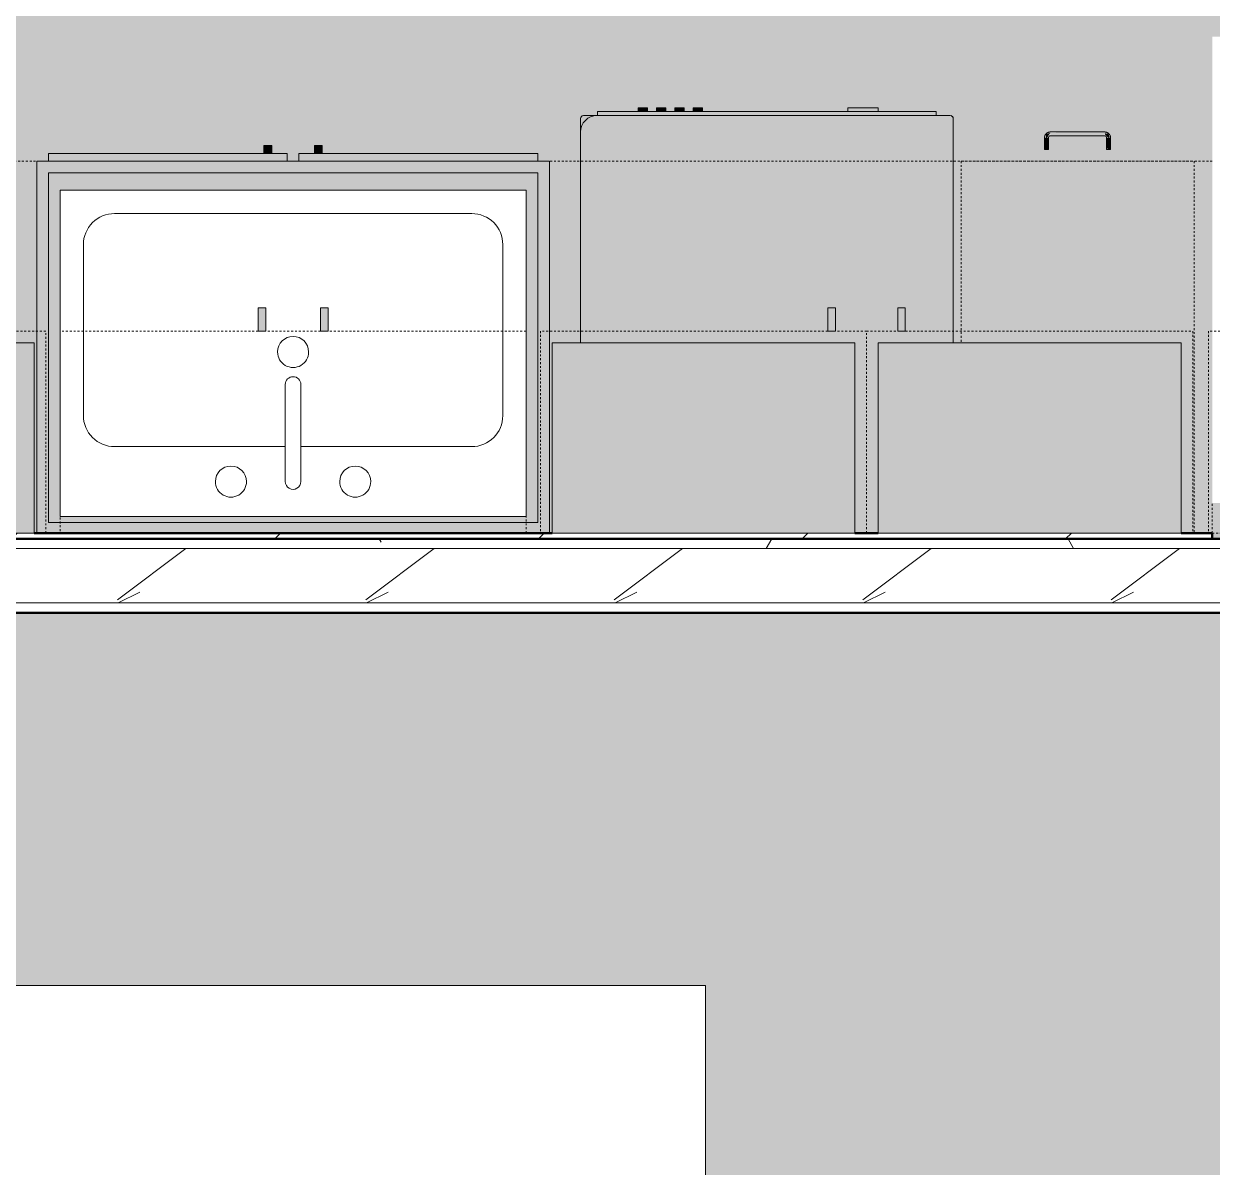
# Model space of a CAD drawing. Header units: inches. Extents: x -4218 to -1814, y 9706 to 12426.
# Drawn here: x -3365.3 to -3288.8, y 10611.1 to 10684.7 of the extents above; entities that cross this region are included whole.
import ezdxf

# ---------------------------------------------------------------- set-up
doc = ezdxf.new("R2010")
doc.units = ezdxf.units.IN
doc.header["$MEASUREMENT"] = 0
doc.linetypes.add('Dash', pattern=[0.25, 0.125, -0.125])
for name, color, linetype, lineweight in [('0-1', 7, 'Continuous', 5), ('0-2', 10, 'Continuous', 13), ('A-AREA-PATT-3', 7, 'Continuous', 9), ('A-WALL-2', 250, 'Continuous', 50), ('A-WALL-3', 10, 'Continuous', 13), ('A-WALL-PATT-1', 7, 'Continuous', 9), ('A-WALL-PATT-2', 253, 'Continuous', 9), ('I-FURN-1', 7, 'Continuous', 9), ('P-SANR-FIXT-2', 7, 'Continuous', 9), ('Q-CASE', 31, 'Continuous', 9), ('Q-CASE-1', 9, 'Continuous', 9), ('Q-CASE-3', 7, 'Continuous', 9), ('Q-CASE-4', 7, 'Dash', 9), ('Q-CASE-HDLN-1', 7, 'Dash', 9), ('Q-CASE-HDLN-2', 31, 'Continuous', 9), ('Q-SPCQ-1', 7, 'Continuous', 9), ('Q-SPCQ-2', 55, 'Continuous', 9)]:
    doc.layers.add(name, color=color, linetype=linetype, lineweight=lineweight)
pattern_1 = [(0, (0, 0), (30.72, 7.68), [1.267, -21.773, 1.267, -21.773, -122.88]), (0, (0, 0), (30.72, 7.68), [-46.08, 1.267, -44.813, 1.267, -21.773, -53.76]), (0, (0, 0), (30.72, 7.68), [-115.2, 1.267, -14.093, 1.267, -37.133]), (120, (11.52, 3.84), (-22.011075, 22.7643004), [1.267, -21.773, 1.267, -21.773, -122.88]), (120, (11.52, 3.84), (-22.011075, 22.7643004), [-46.08, 1.267, -44.813, 1.267, -21.773, -53.76]), (120, (11.52, 3.84), (-22.011075, 22.7643004), [-115.2, 1.267, -14.093, 1.267, -37.133]), (240, (15.36, 19.2), (-8.708925, -30.4443004), [1.267, -21.773, 1.267, -21.773, -122.88]), (240, (15.36, 19.2), (-8.708925, -30.4443004), [-46.08, 1.267, -44.813, 1.267, -21.773, -53.76]), (240, (15.36, 19.2), (-8.708925, -30.4443004), [-115.2, 1.267, -14.093, 1.267, -37.133])]

# ---------------------------------------------------------------- blocks, each defined once
blk = doc.blocks.new('OD_CW_Countertop - OD_CW_Countertop-2380623-FLOOR PLAN - 3RD FLOOR')
at = {"layer": 'Q-CASE-HDLN-1'}
for p, q in [((0.738, 23.938), (0.738, 22)), ((0.738, 0), (99.775, 0))]:
    blk.add_line(p, q, dxfattribs=at)
blk = doc.blocks.new('Sink Kitchen-Single - 30_ x 21_-366345-FLOOR PLAN - 3RD FLOOR')
at = {"layer": 'P-SANR-FIXT-2'}
for p, q in [((15.618, 10.592), (-14.382, 10.592)), ((-14.382, 10.592), (-14.382, -10.408)), ((15.618, -10.408), (15.618, 10.592)), ((0.118, 8.342), (0.118, 2.092)), ((1.118, 8.342), (1.118, 2.092)), ((0.118, 6.092), (-10.882, 6.092)), ((12.118, 6.092), (1.118, 6.092)), ((-12.882, 4.092), (-12.882, -6.908)), ((14.118, -6.908), (14.118, 4.092)), ((-10.882, -8.908), (12.118, -8.908)), ((-14.382, -10.408), (15.618, -10.408))]:
    blk.add_line(p, q, dxfattribs=at)
for centre, radius, start, end in [((-3.382, 8.342), 1, 360, 180), ((4.618, 8.342), 1, 360, 180), ((0.618, 8.342), 0.5, 360, 180), ((-3.382, 8.342), 1, 180, 0), ((4.618, 8.342), 1, 180, 360), ((-10.882, 4.092), 2, 90, 180), ((12.118, 4.092), 2, 360, 90), ((0.618, 2.092), 0.5, 180, 0), ((0.618, 0), 1, 360, 180), ((0.618, 0), 1, 180, 0), ((-10.882, -6.908), 2, 180, 270), ((12.118, -6.908), 2, 270, 0)]:
    blk.add_arc(centre, radius, start, end, dxfattribs=at)
blk = doc.blocks.new('Dishwasher_15404 - 34_ counter-V63-FLOOR PLAN - 3RD FLOOR')
at = {"layer": 'Q-SPCQ-2'}
h = blk.add_hatch(color=256, dxfattribs=at)
h.paths.add_polyline_path([(0, 6.328), (0, 4.828), (12.25, 4.828), (12.25, 0), (26.678, 0), (26.875, 0.197), (26.838, 23.206), (26.678, 23.533), (26.561, 23.686), (26.299, 23.873), (26.081, 23.963), (25.803, 24), (12.25, 24), (12.25, 6.328), (6.803, 6.328)], flags=0)
h.paths.add_polyline_path([(13, 3.578), (14.499, 3.578), (14.499, 3.09), (13, 3.09)], flags=0)
h.paths.add_polyline_path([(13, 7.578), (13, 8.066), (14.499, 8.066), (14.499, 7.578), (14, 7.578)], flags=0)
for points in [[(25.803, 24), (26.081, 23.963), (26.339, 23.856), (26.561, 23.686), (26.731, 23.464), (26.838, 23.206), (26.875, 22.928), (26.875, 23.803), (26.817, 23.942), (26.588, 24), (25.992, 24)], [(26.875, 5.419), (26.875, 1.093), (27.125, 1.093), (27.125, 22.907), (26.875, 22.907), (26.875, 13.86)], [(27.125, 19.693), (27.375, 19.693), (27.375, 20.284), (27.125, 20.284)], [(27.125, 18.512), (27.375, 18.512), (27.375, 19.103), (27.125, 19.103)], [(27.125, 17.331), (27.375, 17.331), (27.375, 17.922), (27.125, 17.922)], [(27.125, 16.15), (27.375, 16.15), (27.375, 16.741), (27.125, 16.741)], [(27.125, 6.504), (27.125, 5.808), (27.375, 5.808), (27.375, 6.793), (27.125, 6.759), (27.125, 6.661)], [(27.125, 4.956), (27.125, 4.824), (27.375, 4.858), (27.375, 5.808), (27.125, 5.808), (27.125, 5.112)]]:
    blk.add_hatch(color=256, dxfattribs=at).paths.add_polyline_path(points, flags=0)
at = {"layer": 'Q-SPCQ-1'}
for p, q in [((25.803, 24), (12.25, 24)), ((26.678, 24), (25.803, 24)), ((26.875, 22.928), (26.875, 23.803)), ((26.875, 0.197), (26.875, 22.928)), ((26.875, 22.907), (27.125, 22.907)), ((27.125, 22.907), (27.125, 1.093)), ((27.375, 20.284), (27.125, 20.284)), ((27.375, 20.284), (27.375, 19.693)), ((27.125, 19.693), (27.375, 19.693)), ((27.375, 19.103), (27.125, 19.103)), ((27.125, 18.512), (27.375, 18.512)), ((27.375, 19.103), (27.375, 18.512)), ((27.375, 17.922), (27.125, 17.922)), ((27.375, 17.922), (27.375, 17.331)), ((27.125, 17.331), (27.375, 17.331)), ((27.375, 16.741), (27.125, 16.741)), ((27.125, 16.15), (27.375, 16.15)), ((27.375, 16.741), (27.375, 16.15)), ((27.375, 6.793), (27.125, 6.793)), ((27.375, 6.793), (27.375, 5.808)), ((27.375, 5.808), (27.375, 4.824)), ((27.125, 4.824), (27.375, 4.824)), ((26.875, 1.093), (27.125, 1.093)), ((12.25, 0), (26.678, 0))]:
    blk.add_line(p, q, dxfattribs=at)
for centre, radius, start, end in [((25.803, 22.928), 1.072, 360, 90), ((26.678, 23.803), 0.197, 0, 90), ((26.678, 0.197), 0.197, 270, 360), ((26.678, 0.197), 0.197, 270, 345)]:
    blk.add_arc(centre, radius, start, end, dxfattribs=at)
blk = doc.blocks.new('Bed-Standard - Queen 60_ x 79_-1242961-FLOOR PLAN - 3RD FLOOR')
at = {"layer": 'I-FURN-1'}
for p, q in [((40.689, -41.295), (40.689, 37.705)), ((-19.311, -41.295), (40.689, -41.295))]:
    blk.add_line(p, q, dxfattribs=at)
blk = doc.blocks.new('Vanity Cabinet-Double Door - 33_-V69-FLOOR PLAN - 3RD FLOOR')
at = {"layer": 'Q-CASE-1'}
for points in [[(-15.762, -0.063), (-15.762, -24), (-15.012, -23.25), (-15.012, -0.75), (-15.7, -0.063)], [(17.175, -0.063), (-15.7, -0.063), (-15.012, -0.75), (16.488, -0.75)], [(17.175, -0.063), (16.488, -0.75), (16.488, -23.25), (17.238, -24), (17.238, -0.063)], [(-11.018, -23.25), (-15.012, -23.25), (-15.762, -24), (17.238, -24), (16.488, -23.25), (-2.576, -23.25)], [(-2.576, -24), (-15.012, -24), (-15.012, -24.5), (0.363, -24.5), (0.363, -24)], [(16.488, -24), (1.113, -24), (1.113, -24.5), (16.488, -24.5)], [(-1.137, -24.5), (-1.137, -25), (-0.637, -25), (-0.637, -24.5)], [(2.113, -24.5), (2.113, -25), (2.613, -25), (2.613, -24.5)]]:
    blk.add_hatch(color=256, dxfattribs=at).paths.add_polyline_path(points, flags=0)
h = blk.add_hatch(color=256, dxfattribs=at)
h.paths.add_polyline_path([(14.307, -0.75), (-15.012, -0.75), (-15.012, -23.25), (16.488, -23.25), (16.488, -0.75), (15.738, -0.75)], flags=0)
h.paths.add_polyline_path([(14.307, -1.125), (15.738, -1.125), (15.738, -22.125), (-14.262, -22.125), (-14.262, -1.125)], flags=0)
at = {"layer": 'Q-CASE-3'}
for p, q in [((-15.762, -24), (-15.762, -0.063)), ((-15.762, -0.063), (-15.762, -24)), ((-15.012, -0.75), (-15.012, -23.25)), ((16.488, -0.75), (-15.012, -0.75)), ((16.488, -23.25), (16.488, -0.75)), ((17.238, -0.063), (17.238, -24)), ((17.238, -24), (17.238, -0.063)), ((-15.012, -23.25), (16.488, -23.25)), ((17.238, -24), (-15.762, -24)), ((-15.762, -24), (17.238, -24)), ((-15.012, -24), (-15.012, -24.5)), ((0.363, -24.5), (0.363, -24)), ((1.113, -24), (1.113, -24.5)), ((16.488, -24.5), (16.488, -24)), ((0.363, -24.5), (-15.012, -24.5)), ((-1.137, -25), (-1.137, -24.5)), ((-0.637, -25), (-1.137, -25)), ((-0.637, -24.5), (-0.637, -25)), ((16.488, -24.5), (1.113, -24.5)), ((2.113, -25), (2.113, -24.5)), ((2.613, -25), (2.113, -25)), ((2.613, -24.5), (2.613, -25))]:
    blk.add_line(p, q, dxfattribs=at)
blk = doc.blocks.new('Drawer_Base_Cabinet_3_drawer_12205 - 15_-2349396-FLOOR PLAN - 3RD FLOOR')
at = {"layer": 'Q-CASE'}
for points in [[(-1.325, -24.75), (-1.383, -24.75), (-1.351, -25.5), (-1.142, -25.5), (-1.174, -24.75), (-1.295, -24.75)], [(2.617, -24.75), (2.649, -25.5), (2.858, -25.5), (2.826, -24.75), (2.629, -24.75)], [(-1.295, -25.5), (-1.325, -25.5), (-1.262, -25.768), (-1.012, -25.782), (-1.047, -25.688), (-1.262, -25.5)], [(-1.012, -25.625), (-1.012, -25.875), (2.488, -25.838), (2.488, -25.625)], [(2.705, -25.5), (2.488, -25.813), (2.756, -25.75), (2.77, -25.5), (2.738, -25.5)]]:
    blk.add_hatch(color=256, dxfattribs=at).paths.add_polyline_path(points, flags=0)
at = {"layer": 'Q-CASE-HDLN-1'}
for p, q in [((-6.762, -24), (-6.762, -0.063)), ((8.238, -24), (8.238, -12.313)), ((8.238, -24), (-6.762, -24))]:
    blk.add_line(p, q, dxfattribs=at)
at = {"layer": 'Q-CASE-HDLN-2'}
for p, q in [((-1.387, -24.75), (-1.387, -25.5)), ((-1.387, -24.75), (-1.383, -24.75)), ((-1.383, -24.75), (-1.387, -24.75)), ((-1.387, -24.75), (-1.387, -25.5)), ((-1.387, -24.75), (-1.383, -24.75)), ((-1.383, -24.75), (-1.387, -24.75)), ((-1.387, -24.75), (-1.387, -25.5)), ((-1.387, -24.75), (-1.137, -24.75)), ((-1.383, -24.75), (-1.387, -24.75)), ((-1.142, -24.75), (-1.137, -24.75)), ((-1.137, -24.75), (-1.142, -24.75)), ((-1.142, -24.75), (-1.137, -24.75)), ((-1.137, -24.75), (-1.142, -24.75)), ((-1.137, -24.75), (-1.142, -24.75)), ((-1.137, -25.5), (-1.137, -24.75)), ((-1.137, -25.5), (-1.137, -24.75)), ((-1.137, -25.5), (-1.137, -24.75)), ((2.613, -24.75), (2.613, -25.5)), ((2.617, -24.75), (2.613, -24.75)), ((2.613, -24.75), (2.617, -24.75)), ((2.613, -24.75), (2.613, -25.5)), ((2.617, -24.75), (2.613, -24.75)), ((2.613, -24.75), (2.617, -24.75)), ((2.613, -24.75), (2.613, -25.5)), ((2.617, -24.75), (2.613, -24.75)), ((2.613, -24.75), (2.863, -24.75)), ((2.863, -24.75), (2.858, -24.75)), ((2.858, -24.75), (2.863, -24.75)), ((2.863, -24.75), (2.858, -24.75)), ((2.858, -24.75), (2.863, -24.75)), ((2.863, -24.75), (2.858, -24.75)), ((2.863, -25.5), (2.863, -24.75)), ((2.863, -25.5), (2.863, -24.75)), ((2.863, -25.5), (2.863, -24.75)), ((2.488, -25.625), (-1.012, -25.625)), ((-1.012, -25.875), (2.488, -25.875))]:
    blk.add_line(p, q, dxfattribs=at)
at = {"layer": 'Q-CASE-HDLN-2', "flags": 128}
for points in [[(-1.387, -25.5), (-1.387, -25.515), (-1.386, -25.53), (-1.385, -25.545), (-1.383, -25.56), (-1.38, -25.575), (-1.377, -25.589), (-1.373, -25.604), (-1.368, -25.618), (-1.363, -25.632), (-1.358, -25.646), (-1.352, -25.66), (-1.345, -25.673), (-1.338, -25.686), (-1.33, -25.699), (-1.322, -25.712), (-1.313, -25.724), (-1.304, -25.736), (-1.294, -25.747), (-1.284, -25.758)], [(-1.387, -25.5), (-1.387, -25.515), (-1.386, -25.53), (-1.385, -25.545), (-1.383, -25.56), (-1.38, -25.575), (-1.377, -25.589), (-1.373, -25.604), (-1.368, -25.618), (-1.363, -25.632), (-1.358, -25.646), (-1.352, -25.66), (-1.345, -25.673), (-1.338, -25.686), (-1.33, -25.699), (-1.322, -25.712), (-1.313, -25.724), (-1.304, -25.736), (-1.294, -25.747), (-1.284, -25.758)], [(-1.387, -25.5), (-1.387, -25.515), (-1.386, -25.53), (-1.385, -25.545), (-1.383, -25.56), (-1.38, -25.575), (-1.377, -25.589), (-1.373, -25.604), (-1.368, -25.618), (-1.363, -25.632), (-1.358, -25.646), (-1.352, -25.66), (-1.345, -25.673), (-1.338, -25.686), (-1.33, -25.699), (-1.322, -25.712), (-1.313, -25.724), (-1.304, -25.736), (-1.294, -25.747), (-1.284, -25.758), (-1.274, -25.769), (-1.263, -25.779), (-1.251, -25.789), (-1.239, -25.798), (-1.227, -25.807), (-1.215, -25.816), (-1.202, -25.823), (-1.189, -25.831), (-1.176, -25.838), (-1.162, -25.844), (-1.148, -25.85), (-1.134, -25.855), (-1.12, -25.859), (-1.105, -25.863), (-1.091, -25.867), (-1.076, -25.87), (-1.061, -25.872), (-1.046, -25.873), (-1.031, -25.875), (-1.016, -25.875), (-1.012, -25.875)], [(-1.263, -25.779), (-1.251, -25.789), (-1.239, -25.798), (-1.227, -25.807), (-1.215, -25.816), (-1.202, -25.823), (-1.189, -25.831), (-1.176, -25.838), (-1.162, -25.844), (-1.148, -25.85), (-1.134, -25.855), (-1.12, -25.859), (-1.105, -25.863), (-1.091, -25.867), (-1.076, -25.87), (-1.061, -25.872), (-1.046, -25.873), (-1.031, -25.875), (-1.016, -25.875), (-1.012, -25.875)], [(-1.263, -25.779), (-1.251, -25.789), (-1.239, -25.798), (-1.227, -25.807), (-1.215, -25.816), (-1.202, -25.823), (-1.189, -25.831), (-1.176, -25.838), (-1.162, -25.844), (-1.148, -25.85), (-1.134, -25.855), (-1.12, -25.859), (-1.105, -25.863), (-1.091, -25.867), (-1.076, -25.87), (-1.061, -25.872), (-1.046, -25.873), (-1.031, -25.875), (-1.016, -25.875), (-1.012, -25.875)], [(-1.012, -25.625), (-1.017, -25.625), (-1.022, -25.625), (-1.027, -25.624), (-1.032, -25.623), (-1.037, -25.623), (-1.042, -25.621), (-1.047, -25.62), (-1.052, -25.619), (-1.056, -25.617), (-1.061, -25.615), (-1.066, -25.613), (-1.07, -25.611), (-1.074, -25.608), (-1.079, -25.606), (-1.083, -25.603), (-1.087, -25.6), (-1.091, -25.597), (-1.095, -25.594), (-1.098, -25.591), (-1.102, -25.587), (-1.105, -25.583), (-1.109, -25.58), (-1.112, -25.576), (-1.115, -25.572), (-1.117, -25.568), (-1.12, -25.563), (-1.123, -25.559), (-1.125, -25.554), (-1.127, -25.55), (-1.129, -25.545), (-1.131, -25.541), (-1.132, -25.536), (-1.133, -25.531), (-1.135, -25.526), (-1.135, -25.521), (-1.136, -25.516), (-1.137, -25.511), (-1.137, -25.506), (-1.137, -25.501), (-1.137, -25.5)], [(-1.012, -25.625), (-1.017, -25.625), (-1.022, -25.625), (-1.027, -25.624), (-1.032, -25.623), (-1.037, -25.623), (-1.042, -25.621), (-1.047, -25.62), (-1.052, -25.619), (-1.056, -25.617), (-1.061, -25.615), (-1.066, -25.613), (-1.07, -25.611), (-1.074, -25.608), (-1.079, -25.606), (-1.083, -25.603), (-1.087, -25.6), (-1.091, -25.597), (-1.095, -25.594), (-1.098, -25.591), (-1.102, -25.587), (-1.105, -25.583), (-1.109, -25.58), (-1.112, -25.576), (-1.115, -25.572), (-1.117, -25.568), (-1.12, -25.563), (-1.123, -25.559), (-1.125, -25.554), (-1.127, -25.55), (-1.129, -25.545), (-1.131, -25.541), (-1.132, -25.536), (-1.133, -25.531), (-1.135, -25.526), (-1.135, -25.521), (-1.136, -25.516), (-1.137, -25.511), (-1.137, -25.506), (-1.137, -25.501), (-1.137, -25.5)], [(-1.012, -25.625), (-1.017, -25.625), (-1.022, -25.625), (-1.027, -25.624), (-1.032, -25.623), (-1.037, -25.623), (-1.042, -25.621), (-1.047, -25.62), (-1.052, -25.619), (-1.056, -25.617), (-1.061, -25.615), (-1.066, -25.613), (-1.07, -25.611), (-1.074, -25.608), (-1.079, -25.606), (-1.083, -25.603), (-1.087, -25.6), (-1.091, -25.597), (-1.095, -25.594), (-1.098, -25.591), (-1.102, -25.587), (-1.105, -25.583), (-1.109, -25.58), (-1.112, -25.576), (-1.115, -25.572), (-1.117, -25.568), (-1.12, -25.563), (-1.123, -25.559), (-1.125, -25.554), (-1.127, -25.55), (-1.129, -25.545), (-1.131, -25.541), (-1.132, -25.536), (-1.133, -25.531), (-1.135, -25.526), (-1.135, -25.521), (-1.136, -25.516), (-1.137, -25.511), (-1.137, -25.506), (-1.137, -25.501), (-1.137, -25.5)], [(2.488, -25.875), (2.503, -25.875), (2.518, -25.874), (2.533, -25.872), (2.547, -25.87), (2.562, -25.868), (2.577, -25.864), (2.591, -25.86), (2.606, -25.856), (2.62, -25.851), (2.634, -25.845), (2.647, -25.839), (2.661, -25.833), (2.674, -25.825), (2.687, -25.818), (2.699, -25.81), (2.712, -25.801), (2.724, -25.792), (2.735, -25.782), (2.746, -25.772), (2.757, -25.761), (2.767, -25.75), (2.777, -25.739), (2.786, -25.727), (2.795, -25.715), (2.803, -25.703), (2.811, -25.69), (2.818, -25.677), (2.825, -25.663), (2.832, -25.65), (2.837, -25.636), (2.842, -25.622), (2.847, -25.608), (2.851, -25.593), (2.854, -25.578), (2.857, -25.564), (2.86, -25.549), (2.861, -25.534), (2.862, -25.519), (2.863, -25.504), (2.863, -25.5)], [(2.613, -25.5), (2.613, -25.505), (2.612, -25.51), (2.612, -25.515), (2.611, -25.52), (2.61, -25.525), (2.609, -25.53), (2.608, -25.535), (2.606, -25.539), (2.605, -25.544), (2.603, -25.549), (2.601, -25.553), (2.599, -25.558), (2.596, -25.562), (2.594, -25.566), (2.591, -25.571), (2.588, -25.575), (2.585, -25.579), (2.582, -25.582), (2.578, -25.586), (2.575, -25.59), (2.571, -25.593), (2.567, -25.596), (2.563, -25.599), (2.559, -25.602), (2.555, -25.605), (2.551, -25.608), (2.547, -25.61), (2.542, -25.613), (2.538, -25.615), (2.533, -25.617), (2.528, -25.618), (2.524, -25.62), (2.519, -25.621), (2.514, -25.622), (2.509, -25.623), (2.504, -25.624), (2.499, -25.624), (2.494, -25.625), (2.489, -25.625), (2.488, -25.625)], [(2.488, -25.875), (2.503, -25.875), (2.518, -25.874), (2.533, -25.872), (2.547, -25.87), (2.562, -25.868), (2.577, -25.864), (2.591, -25.86), (2.606, -25.856), (2.62, -25.851), (2.634, -25.845), (2.647, -25.839), (2.661, -25.833), (2.674, -25.825), (2.687, -25.818), (2.699, -25.81), (2.712, -25.801), (2.724, -25.792), (2.735, -25.782), (2.746, -25.772)], [(2.488, -25.875), (2.503, -25.875), (2.518, -25.874), (2.533, -25.872), (2.547, -25.87), (2.562, -25.868), (2.577, -25.864), (2.591, -25.86), (2.606, -25.856), (2.62, -25.851), (2.634, -25.845), (2.647, -25.839), (2.661, -25.833), (2.674, -25.825), (2.687, -25.818), (2.699, -25.81), (2.712, -25.801), (2.724, -25.792), (2.735, -25.782), (2.746, -25.772)], [(2.613, -25.5), (2.613, -25.505), (2.612, -25.51), (2.612, -25.515), (2.611, -25.52), (2.61, -25.525), (2.609, -25.53), (2.608, -25.535), (2.606, -25.539), (2.605, -25.544), (2.603, -25.549), (2.601, -25.553), (2.599, -25.558), (2.596, -25.562), (2.594, -25.566), (2.591, -25.571), (2.588, -25.575), (2.585, -25.579), (2.582, -25.582), (2.578, -25.586), (2.575, -25.59), (2.571, -25.593), (2.567, -25.596), (2.563, -25.599), (2.559, -25.602), (2.555, -25.605), (2.551, -25.608), (2.547, -25.61), (2.542, -25.613), (2.538, -25.615), (2.533, -25.617), (2.528, -25.618), (2.524, -25.62), (2.519, -25.621), (2.514, -25.622), (2.509, -25.623), (2.504, -25.624), (2.499, -25.624), (2.494, -25.625), (2.489, -25.625)], [(2.613, -25.5), (2.613, -25.505), (2.612, -25.51), (2.612, -25.515), (2.611, -25.52), (2.61, -25.525), (2.609, -25.53), (2.608, -25.535), (2.606, -25.539), (2.605, -25.544), (2.603, -25.549), (2.601, -25.553), (2.599, -25.558), (2.596, -25.562), (2.594, -25.566), (2.591, -25.571), (2.588, -25.575), (2.585, -25.579), (2.582, -25.582), (2.578, -25.586), (2.575, -25.59), (2.571, -25.593), (2.567, -25.596), (2.563, -25.599), (2.559, -25.602), (2.555, -25.605), (2.551, -25.608), (2.547, -25.61), (2.542, -25.613), (2.538, -25.615), (2.533, -25.617), (2.528, -25.618), (2.524, -25.62), (2.519, -25.621), (2.514, -25.622), (2.509, -25.623), (2.504, -25.624), (2.499, -25.624), (2.494, -25.625), (2.489, -25.625)], [(2.767, -25.75), (2.777, -25.739), (2.786, -25.727), (2.795, -25.715), (2.803, -25.703), (2.811, -25.69), (2.818, -25.677), (2.825, -25.663), (2.832, -25.65), (2.837, -25.636), (2.842, -25.622), (2.847, -25.608), (2.851, -25.593), (2.854, -25.578), (2.857, -25.564), (2.86, -25.549), (2.861, -25.534), (2.862, -25.519), (2.863, -25.504), (2.863, -25.5)], [(2.767, -25.75), (2.777, -25.739), (2.786, -25.727), (2.795, -25.715), (2.803, -25.703), (2.811, -25.69), (2.818, -25.677), (2.825, -25.663), (2.832, -25.65), (2.837, -25.636), (2.842, -25.622), (2.847, -25.608), (2.851, -25.593), (2.854, -25.578), (2.857, -25.564), (2.86, -25.549), (2.861, -25.534), (2.862, -25.519), (2.863, -25.504), (2.863, -25.5)]]:
    blk.add_lwpolyline(points, dxfattribs=at)
blk = doc.blocks.new('300 Series Wall Hung Cabinet_302 - 18_ X 30_-2351528-FLOOR PLAN - 3RD FLOOR')
at = {"layer": 'Q-CASE-1'}
for points in [[(-2.25, -13.188), (-2.25, -14.687), (-1.762, -14.676), (-1.762, -13.188)], [(1.75, -13.188), (1.75, -14.687), (2.238, -14.676), (2.238, -13.188)]]:
    blk.add_hatch(color=256, dxfattribs=at).paths.add_polyline_path(points, flags=0)
at = {"layer": 'Q-CASE-3'}
for p, q in [((-2.25, -13.188), (-1.762, -13.188)), ((-2.25, -13.188), (-2.25, -14.687)), ((-1.762, -14.687), (-1.762, -13.188)), ((1.75, -13.188), (2.238, -13.188)), ((1.75, -13.188), (1.75, -14.687)), ((2.238, -14.687), (2.238, -13.188)), ((-2.25, -14.687), (-1.762, -14.687)), ((1.75, -14.687), (2.238, -14.687))]:
    blk.add_line(p, q, dxfattribs=at)
at = {"layer": 'Q-CASE-4'}
for p, q in [((15, -0.188), (-15, -0.188)), ((-15, -0.188), (-15, -13.188)), ((15, -13.188), (15, -0.188)), ((-15, -13.188), (15, -13.188))]:
    blk.add_line(p, q, dxfattribs=at)
blk = doc.blocks.new('300 Series Wall Hung Cabinet_302 - 18_ x 36_-2362919-FLOOR PLAN - 3RD FLOOR')
at = {"layer": 'Q-CASE-1'}
for points in [[(-1.762, -13.188), (-2.25, -13.188), (-2.25, -14.687), (-1.762, -14.687)], [(2.238, -13.188), (1.75, -13.188), (1.75, -14.687), (2.238, -14.687)]]:
    blk.add_hatch(color=256, dxfattribs=at).paths.add_polyline_path(points, flags=0)
at = {"layer": 'Q-CASE-3'}
for p, q in [((-2.25, -13.188), (-1.762, -13.188)), ((-2.25, -13.188), (-2.25, -14.687)), ((-1.762, -14.687), (-1.762, -13.188)), ((1.75, -13.188), (2.238, -13.188)), ((1.75, -13.188), (1.75, -14.687)), ((2.238, -14.687), (2.238, -13.188)), ((-2.25, -14.687), (-1.762, -14.687)), ((1.75, -14.687), (2.238, -14.687))]:
    blk.add_line(p, q, dxfattribs=at)
at = {"layer": 'Q-CASE-4'}
for p, q in [((18, -0.188), (-18, -0.188)), ((-18, -0.188), (-18, -13.188)), ((18, -13.188), (18, -0.188)), ((-18, -13.188), (18, -13.188))]:
    blk.add_line(p, q, dxfattribs=at)
blk = doc.blocks.new('300 Series Wall Hung Cabinet_301 - 21_-2351527-FLOOR PLAN - 3RD FLOOR')
at = {"layer": 'Q-CASE-1'}
for points in [[(9.75, -0.188), (-9.75, -0.188), (-9.75, -12.438), (9.75, -12.438), (9.75, -8.425)], [(-8.012, -13.188), (-8.5, -13.188), (-8.5, -14.687), (-8.012, -14.687)]]:
    blk.add_hatch(color=256, dxfattribs=at).paths.add_polyline_path(points, flags=0)
at = {"layer": 'Q-CASE-3'}
for p, q in [((9.75, -0.188), (-9.75, -0.188)), ((-9.75, -0.188), (-9.75, -12.438)), ((9.75, -12.438), (9.75, -0.188)), ((-9.75, -12.438), (9.75, -12.438)), ((-8.5, -13.188), (-8.012, -13.188)), ((-8.5, -13.188), (-8.5, -14.687)), ((-8.012, -14.687), (-8.012, -13.188)), ((-8.5, -14.687), (-8.012, -14.687))]:
    blk.add_line(p, q, dxfattribs=at)
at = {"layer": 'Q-CASE-4'}
for p, q in [((10.5, -0.188), (-10.5, -0.188)), ((-10.5, -0.188), (-10.5, -13.188)), ((10.5, -13.188), (10.5, -0.188)), ((-10.5, -13.188), (10.5, -13.188))]:
    blk.add_line(p, q, dxfattribs=at)
blk = doc.blocks.new('300 Series Wall Hung Cabinet_301 - 21_-2351003-FLOOR PLAN - 3RD FLOOR')
at = {"layer": 'Q-CASE-1'}
for points in [[(-8.5, 13.188), (-8.012, 13.188), (-8.012, 14.687), (-8.5, 14.687)], [(-9.75, 0.187), (9.75, 0.187), (9.75, 12.438), (-9.75, 12.438), (-9.75, 8.425)]]:
    blk.add_hatch(color=256, dxfattribs=at).paths.add_polyline_path(points, flags=0)
at = {"layer": 'Q-CASE-3'}
for p, q in [((-8.012, 14.687), (-8.5, 14.687)), ((-8.5, 14.687), (-8.5, 13.188)), ((-8.012, 13.188), (-8.012, 14.687)), ((-8.012, 13.188), (-8.5, 13.188)), ((9.75, 12.438), (-9.75, 12.438)), ((-9.75, 12.438), (-9.75, 0.187)), ((9.75, 0.187), (9.75, 12.438)), ((-9.75, 0.187), (9.75, 0.187))]:
    blk.add_line(p, q, dxfattribs=at)
at = {"layer": 'Q-CASE-4'}
for p, q in [((-10.5, 0.187), (-10.5, 13.188)), ((-10.5, 13.188), (10.5, 13.188)), ((10.5, 13.188), (10.5, 0.187)), ((10.5, 0.187), (-10.5, 0.187))]:
    blk.add_line(p, q, dxfattribs=at)
blk = doc.blocks.new('300 Series Wall Hung Cabinet_301 - 12_-2216986-FLOOR PLAN - 3RD FLOOR')
at = {"layer": 'Q-CASE-1'}
for points in [[(-5.25, -12.438), (5.25, -12.438), (5.25, -0.188), (-5.25, -0.188), (-5.25, -9.566)], [(-3.512, -14.687), (-3.512, -13.188), (-4, -13.188), (-4, -14.687)]]:
    blk.add_hatch(color=256, dxfattribs=at).paths.add_polyline_path(points, flags=0)
at = {"layer": 'Q-CASE-3'}
for p, q in [((5.25, -0.188), (-5.25, -0.188)), ((-5.25, -0.188), (-5.25, -12.438)), ((5.25, -12.438), (5.25, -0.188)), ((-5.25, -12.438), (5.25, -12.438)), ((-4, -13.188), (-3.512, -13.188)), ((-4, -13.188), (-4, -14.687)), ((-3.512, -14.687), (-3.512, -13.188)), ((-4, -14.687), (-3.512, -14.687))]:
    blk.add_line(p, q, dxfattribs=at)
at = {"layer": 'Q-CASE-4'}
for p, q in [((6, -0.188), (-6, -0.188)), ((-6, -0.188), (-6, -13.188)), ((6, -13.188), (6, -0.188)), ((-6, -13.188), (6, -13.188))]:
    blk.add_line(p, q, dxfattribs=at)
blk = doc.blocks.new('CTR - 1st Phase - Unit Layouts_rvt-1-FLOOR PLAN - 3RD FLOOR')
at = {"layer": 'A-WALL-PATT-1'}
h = blk.add_hatch(dxfattribs=at)
h.set_pattern_fill('FP_3', color=256, style=0, pattern_type=2)
h.set_pattern_definition([(45, (0, 0), (-8.485281, 8.485281), [])])
h.paths.add_polyline_path([(-3295.365, 10651.541), (-3288.824, 10651.541), (-3288.824, 10651.916), (-3401.924, 10651.916), (-3401.924, 10651.541), (-3305.137, 10651.541)], flags=0)
h = blk.add_hatch(dxfattribs=at)
h.set_pattern_fill('FP_1', color=256, style=0, pattern_type=2)
h.set_pattern_definition(pattern_1)
h.paths.add_polyline_path([(-3261.598, 10650.916), (-3253.074, 10650.916), (-3253.074, 10651.541), (-3401.924, 10651.541), (-3401.924, 10650.916), (-3281.222, 10650.916)], flags=0)
h = blk.add_hatch(dxfattribs=at)
h.set_pattern_fill('FP_1', color=256, style=0, pattern_type=2)
h.set_pattern_definition(pattern_1)
h.paths.add_polyline_path([(-3253.074, 10646.791), (-3253.079, 10647.416), (-3277.722, 10647.416), (-3277.722, 10646.791), (-3261.598, 10646.791)], flags=0)
h.paths.add_polyline_path([(-3401.174, 10646.791), (-3281.222, 10646.791), (-3281.222, 10647.416), (-3401.924, 10647.41), (-3401.924, 10646.791)], flags=0)
at = {"layer": 'A-WALL-PATT-2'}
h = blk.add_hatch(dxfattribs=at)
h.set_pattern_fill('FP_2', color=256, style=0, pattern_type=2)
h.set_pattern_definition([(216.87, (6.397, 15.994), (47.9809429, 31.9870857), [7.997, -71.971]), (206.565, (15.994, 11.196), (-15.993714, -15.9941327), [17.881, -17.881]), (198.435, (15.994, 3.199), (-31.9867405, -15.9938803), [10.115, -40.461])])
h.paths.add_polyline_path([(-3329.133, 10647.416), (-3252.449, 10647.416), (-3252.449, 10650.916), (-3403.174, 10650.916), (-3403.174, 10647.416), (-3329.496, 10647.416)], flags=0)
at = {"layer": 'A-WALL-2'}
for p, q in [((-3331.324, 10651.916), (-3364.674, 10651.916)), ((-3310.324, 10651.916), (-3311.824, 10651.916)), ((-3288.824, 10651.916), (-3290.824, 10651.916)), ((-3288.824, 10651.541), (-3288.824, 10651.916)), ((-3253.074, 10651.541), (-3403.174, 10651.541)), ((-3402.299, 10651.541), (-3288.824, 10651.541)), ((-3403.174, 10646.791), (-3281.847, 10646.791))]:
    blk.add_line(p, q, dxfattribs=at)
at = {"layer": 'A-WALL-3'}
for p, q in [((-3253.074, 10650.916), (-3403.174, 10650.916)), ((-3281.222, 10647.416), (-3403.174, 10647.416))]:
    blk.add_line(p, q, dxfattribs=at)
at = {"layer": '0-2'}
for name, p, rotation in [('Dishwasher_15404 - 34_ counter-V63-FLOOR PLAN - 3RD FLOOR', (-3305.496, 10651.916), 90.00000000000304), ('Drawer_Base_Cabinet_3_drawer_12205 - 15_-2349396-FLOOR PLAN - 3RD FLOOR', (-3296.758, 10651.854), 180), ('Vanity Cabinet-Double Door - 33_-V69-FLOOR PLAN - 3RD FLOOR', (-3347.258, 10651.854), 180), ('OD_CW_Countertop - OD_CW_Countertop-2380623-FLOOR PLAN - 3RD FLOOR', (-3288.086, 10675.854), 180), ('Sink Kitchen-Single - 30_ x 21_-366345-FLOOR PLAN - 3RD FLOOR', (-3347.378, 10663.571), 180), ('300 Series Wall Hung Cabinet_301 - 12_-2216986-FLOOR PLAN - 3RD FLOOR', (-3369.924, 10651.729), 180), ('300 Series Wall Hung Cabinet_302 - 18_ X 30_-2351528-FLOOR PLAN - 3RD FLOOR', (-3347.996, 10651.729), 180), ('300 Series Wall Hung Cabinet_301 - 21_-2351527-FLOOR PLAN - 3RD FLOOR', (-3321.574, 10651.729), 180), ('300 Series Wall Hung Cabinet_302 - 18_ x 36_-2362919-FLOOR PLAN - 3RD FLOOR', (-3271.074, 10651.729), 180), ('Bed-Standard - Queen 60_ x 79_-1242961-FLOOR PLAN - 3RD FLOOR', (-3362.744, 10582.103), 89.9999999999839)]:
    blk.add_blockref(name, p, dxfattribs=dict(at, rotation=rotation))
blk.add_blockref('300 Series Wall Hung Cabinet_301 - 21_-2351003-FLOOR PLAN - 3RD FLOOR', (-3300.574, 10651.729), dxfattribs=at)

msp = doc.modelspace()

# ---------------------------------------------------------------- hatches: boundary and pattern name
at = {"layer": 'A-AREA-PATT-3'}
h = msp.add_hatch(color=256, dxfattribs=at)
h.paths.add_polyline_path([(-3401.92374, 10458.7894), (-3354.42887, 10458.7894), (-3354.42887, 10466.50644), (-3354.3019, 10467.47086), (-3353.92965, 10468.36955), (-3353.33748, 10469.14127), (-3352.56576, 10469.73344), (-3351.66706, 10470.10569), (-3350.70264, 10470.23266), (-3349.31431, 10470.23266), (-3349.66202, 10473.25644), (-3350.85378, 10474.25644), (-3351.42054, 10475.25644), (-3351.68849, 10476.25644), (-3351.86549, 10477.26024), (-3351.95264, 10478.25644), (-3351.77833, 10480.24883), (-3351.2404, 10482.25644), (-3350.51246, 10484.25644), (-3349.57984, 10486.25644), (-3348.19241, 10488.25644), (-3347.19241, 10489.25644), (-3346.32638, 10489.75644), (-3344.95264, 10490.25644), (-3343.95264, 10490.25644), (-3342.57891, 10489.75644), (-3341.71288, 10489.25644), (-3340.71288, 10488.25644), (-3339.24327, 10486.08019), (-3338.39283, 10484.25644), (-3337.66489, 10482.25644), (-3337.12696, 10480.24883), (-3336.95264, 10478.25644), (-3337.12696, 10476.76596), (-3337.2168, 10476.25644), (-3337.48475, 10475.25644), (-3338.05151, 10474.25644), (-3339.24327, 10473.25644), (-3339.59098, 10470.23266), (-3338.20264, 10470.23266), (-3337.23823, 10470.10569), (-3336.33953, 10469.73344), (-3335.56781, 10469.14127), (-3334.97564, 10468.36955), (-3334.60339, 10467.47086), (-3334.47642, 10466.50644), (-3334.47642, 10458.7894), (-3275.29874, 10458.7894), (-3275.32374, 10522.04111), (-3281.84687, 10522.04111), (-3281.84687, 10526.79111), (-3270.57374, 10526.79111), (-3270.57374, 10476.7894), (-3264.02374, 10476.7894), (-3264.02374, 10474.8519), (-3263.39874, 10474.8519), (-3263.39874, 10472.7894), (-3228.64874, 10472.7894), (-3228.64874, 10474.8519), (-3228.02374, 10474.8519), (-3228.02374, 10476.7894), (-3207.32374, 10476.7894), (-3207.32374, 10727.77447), (-3223.44874, 10727.77447), (-3223.44874, 10745.77447), (-3219.44874, 10745.77447), (-3219.44874, 10781.77447), (-3223.44874, 10781.77447), (-3223.44874, 10799.77447), (-3207.32374, 10799.77447), (-3207.32374, 10810.2394), (-3216.27618, 10810.2394), (-3216.27618, 10814.9894), (-3207.32374, 10814.9894), (-3207.32374, 10842.5144), (-3219.18919, 10842.5144), (-3219.18919, 10820.2019), (-3247.06419, 10820.2019), (-3247.06419, 10842.5144), (-3247.57374, 10842.5144), (-3247.57374, 10814.9894), (-3246.27618, 10814.9894), (-3246.27618, 10810.2394), (-3252.32374, 10810.2394), (-3252.32374, 10842.5144), (-3370.42233, 10842.5144), (-3370.42233, 10841.19731), (-3375.17233, 10841.19731), (-3375.17233, 10842.5144), (-3401.92374, 10842.5144), (-3401.92374, 10810.57231), (-3375.17233, 10810.57231), (-3375.17233, 10811.19731), (-3370.42233, 10811.19731), (-3370.42233, 10805.82231), (-3401.92374, 10805.82231), (-3401.92374, 10805.23205), (-3389.67374, 10805.23205), (-3389.67374, 10785.73205), (-3401.92374, 10785.73205), (-3401.92374, 10784.23205), (-3389.67374, 10784.23205), (-3389.67374, 10764.73205), (-3401.92374, 10764.73205), (-3401.92374, 10763.23205), (-3389.67374, 10763.23205), (-3389.67374, 10743.73205), (-3401.92374, 10743.73205), (-3401.92374, 10742.23205), (-3389.67374, 10742.23205), (-3389.67374, 10722.73205), (-3401.92374, 10722.73205), (-3401.92374, 10722.35361), (-3378.54874, 10722.35361), (-3378.54874, 10692.35361), (-3386.3244, 10692.35361), (-3386.33822, 10691.91611), (-3387.31744, 10691.91611), (-3387.31744, 10692.35361), (-3387.43555, 10692.35361), (-3387.43555, 10691.91611), (-3401.92374, 10691.91611), (-3401.92374, 10691.16611), (-3389.67374, 10691.16611), (-3389.67374, 10677.66611), (-3401.92374, 10677.66611), (-3401.92374, 10676.91611), (-3388.92374, 10676.91611), (-3379.22183, 10667.2142), (-3378.1617, 10668.27434), (-3377.81632, 10667.92895), (-3378.87645, 10666.86882), (-3376.92374, 10664.91611), (-3376.92374, 10651.91611), (-3375.17374, 10651.91611), (-3375.17374, 10653.85361), (-3376.24573, 10653.85361), (-3376.24573, 10675.85361), (-3376.74573, 10675.85361), (-3376.74573, 10676.39668), (-3376.5275, 10676.44702), (-3376.36351, 10676.51898), (-3376.08122, 10676.55659), (-3375.99573, 10676.60361), (-3374.11648, 10676.60361), (-3374.08412, 10677.35361), (-3374.05823, 10677.35361), (-3373.99573, 10677.62148), (-3373.74573, 10677.692), (-3373.74573, 10677.72861), (-3370.24573, 10677.692), (-3370.24573, 10677.66611), (-3369.97251, 10677.57361), (-3369.90735, 10677.35361), (-3369.87499, 10677.35361), (-3369.87499, 10676.60361), (-3367.87073, 10676.60361), (-3367.69146, 10676.52977), (-3367.4157, 10676.4923), (-3367.19439, 10676.40496), (-3367.12073, 10676.39668), (-3367.12073, 10675.85361), (-3367.74573, 10675.85361), (-3367.74573, 10664.16611), (-3364.67374, 10664.16611), (-3364.67374, 10651.91611), (-3364.49573, 10651.91611), (-3364.49573, 10675.85361), (-3363.74573, 10675.85361), (-3363.74573, 10676.35361), (-3349.87073, 10676.35361), (-3349.87073, 10676.85361), (-3349.37073, 10676.85361), (-3349.37073, 10676.35361), (-3348.37073, 10676.35361), (-3348.37073, 10675.85361), (-3347.62073, 10675.85361), (-3347.62073, 10676.35361), (-3346.62073, 10676.35361), (-3346.62073, 10676.85361), (-3346.12073, 10676.85361), (-3346.12073, 10676.35361), (-3332.24573, 10676.35361), (-3332.24573, 10675.85361), (-3331.49573, 10675.85361), (-3331.49573, 10651.91611), (-3331.32374, 10651.91611), (-3331.32374, 10664.16611), (-3329.49573, 10664.16611), (-3329.47368, 10678.64751), (-3329.43808, 10678.73345), (-3329.29888, 10678.79111), (-3328.4028, 10678.81219), (-3328.4028, 10679.04111), (-3325.77963, 10679.04111), (-3325.77963, 10679.29111), (-3325.18908, 10679.29111), (-3325.18908, 10679.04111), (-3324.59853, 10679.04111), (-3324.59853, 10679.29111), (-3324.00797, 10679.29111), (-3324.00797, 10679.04111), (-3323.41742, 10679.04111), (-3323.41742, 10679.29111), (-3322.82687, 10679.29111), (-3322.82687, 10679.04111), (-3322.23632, 10679.04111), (-3322.23632, 10679.29111), (-3321.64577, 10679.29111), (-3321.64577, 10679.04111), (-3312.28828, 10679.04111), (-3312.24888, 10679.29111), (-3310.31978, 10679.29111), (-3310.31978, 10679.04111), (-3306.58868, 10679.04111), (-3306.58868, 10678.79111), (-3305.64164, 10678.7844), (-3305.49573, 10678.59426), (-3305.49573, 10664.16611), (-3290.82374, 10664.16611), (-3290.82374, 10651.91611), (-3288.82374, 10651.91611), (-3288.82374, 10651.54111), (-3253.07374, 10651.54111), (-3253.07374, 10653.85361), (-3288.82374, 10653.85361), (-3288.82374, 10683.85361), (-3253.07374, 10683.85361), (-3253.07374, 10673.55214), (-3248.32374, 10673.55214), (-3248.32374, 10565.89297), (-3270.57374, 10565.89297), (-3270.57374, 10562.79111), (-3275.32374, 10562.79111), (-3275.32374, 10565.89297), (-3281.84687, 10565.89297), (-3281.84687, 10573.30214), (-3282.59687, 10573.30214), (-3282.59687, 10575.80214), (-3281.84687, 10575.80214), (-3281.84687, 10607.05214), (-3280.47187, 10607.05214), (-3280.47187, 10636.05214), (-3281.84687, 10636.05214), (-3281.84687, 10636.30214), (-3282.59687, 10636.30214), (-3282.59687, 10638.80214), (-3281.84687, 10638.80214), (-3281.84687, 10646.79111), (-3401.92374, 10646.79111), (-3401.92374, 10526.79111), (-3315.84687, 10526.79111), (-3315.84687, 10525.91611), (-3351.84687, 10525.91611), (-3351.84687, 10522.91611), (-3315.84687, 10522.91611), (-3315.84687, 10522.04111), (-3401.92374, 10522.04111), (-3401.92374, 10486.04111), (-3365.92374, 10486.04111), (-3365.92374, 10481.29111), (-3401.92374, 10481.29111), (-3401.92374, 10470.33297)], flags=0)
h.paths.add_polyline_path([(-3362.89976, 10460.29111), (-3363.97581, 10460.29111), (-3363.97581, 10484.29111), (-3364.22581, 10484.29111), (-3364.22581, 10502.29111), (-3363.97581, 10502.29111), (-3363.95452, 10505.29111), (-3362.72581, 10505.29111), (-3362.72581, 10502.29111), (-3362.47581, 10502.29111), (-3362.47581, 10487.02508), (-3362.29874, 10487.02508), (-3362.29874, 10485.52508), (-3362.47581, 10485.52508), (-3362.47581, 10484.29111), (-3362.72581, 10484.29111), (-3362.74711, 10460.29111), (-3362.80955, 10460.29111)], flags=0)
h.paths.add_polyline_path([(-3365.92374, 10461.48022), (-3370.67374, 10461.48022), (-3370.67374, 10463.29111), (-3365.92374, 10463.29111)], flags=0)
h.paths.add_polyline_path([(-3294.35209, 10461.65522), (-3308.21626, 10461.65522), (-3308.8633, 10461.7404), (-3309.46626, 10461.99015), (-3309.98402, 10462.38745), (-3310.38132, 10462.90522), (-3310.63107, 10463.50817), (-3310.71626, 10464.15522), (-3310.71626, 10475.47805), (-3310.597, 10476.38392), (-3310.24735, 10477.22805), (-3309.69113, 10477.95292), (-3308.96626, 10478.50914), (-3308.12212, 10478.85879), (-3307.21626, 10478.97805), (-3294.35209, 10478.97805), (-3293.49258, 10478.8649), (-3292.69165, 10478.53314), (-3292.00388, 10478.00539), (-3291.47613, 10477.31762), (-3291.14437, 10476.51669), (-3291.03122, 10475.65718), (-3291.03122, 10464.15522), (-3291.1164, 10463.50817), (-3291.36615, 10462.90522), (-3291.76345, 10462.38745), (-3292.28122, 10461.99015), (-3292.88417, 10461.7404), (-3293.53122, 10461.65522)], flags=0)
h.paths.add_polyline_path([(-3264.02374, 10476.7894), (-3264.02374, 10512.7894), (-3262.27374, 10512.7894), (-3262.27374, 10476.7894), (-3263.39874, 10476.7894)], flags=0)
h.paths.add_polyline_path([(-3266.94874, 10484.79111), (-3267.27433, 10484.79111), (-3267.27433, 10486.29111), (-3266.94874, 10486.29111)], flags=0)
h.paths.add_polyline_path([(-3268.16257, 10484.79111), (-3268.62581, 10484.79111), (-3268.62581, 10487.79111), (-3268.87581, 10487.79111), (-3268.87581, 10523.79111), (-3268.62581, 10523.79111), (-3268.60452, 10565.79111), (-3267.37581, 10565.79111), (-3267.37581, 10523.79111), (-3267.12581, 10523.79111), (-3267.12581, 10522.55713), (-3266.94874, 10522.55713), (-3266.94874, 10521.05713), (-3267.12581, 10521.05713), (-3267.12581, 10487.79111), (-3267.37581, 10487.79111), (-3267.39711, 10484.79111), (-3268.00081, 10484.79111)], flags=0)
h.paths.add_polyline_path([(-3362.47581, 10503.79111), (-3362.62433, 10503.79111), (-3362.62433, 10505.29111), (-3362.29874, 10505.29111), (-3362.29874, 10503.79111)], flags=0)
h.paths.add_polyline_path([(-3396.66701, 10541.85927), (-3400.44899, 10541.85927), (-3400.44899, 10559.85927), (-3382.44899, 10559.85927), (-3382.44899, 10541.85927)], flags=0)
h.paths.add_polyline_path([(-3321.44899, 10562.79111), (-3400.44899, 10562.79111), (-3400.44899, 10622.79111), (-3321.44899, 10622.79111), (-3321.44899, 10590.9851)], flags=0)
h.paths.add_polyline_path([(-3271.19874, 10570.64297), (-3253.07374, 10570.64297), (-3253.07374, 10646.79111), (-3277.09687, 10646.79111), (-3277.09687, 10638.80214), (-3276.34687, 10638.80214), (-3276.34687, 10636.30214), (-3277.09687, 10636.30214), (-3277.09687, 10636.05214), (-3279.09687, 10636.05214), (-3279.09687, 10605.05214), (-3280.47187, 10605.05214), (-3280.47187, 10576.05214), (-3277.09687, 10576.05214), (-3277.09687, 10575.80214), (-3276.34687, 10575.80214), (-3276.34687, 10573.30214), (-3277.09687, 10573.30214), (-3277.09687, 10570.64297)], flags=0)
h.paths.add_polyline_path([(-3382.44899, 10625.79111), (-3400.44899, 10625.79111), (-3400.44899, 10643.79111), (-3382.44899, 10643.79111), (-3382.44899, 10631.20247)], flags=0)
h.paths.add_polyline_path([(-3365.92374, 10664.91611), (-3366.41218, 10664.91611), (-3366.41218, 10666.41536), (-3365.92374, 10666.41536), (-3365.92374, 10665.91656)], flags=0)
h.paths.add_polyline_path([(-3295.37499, 10676.60361), (-3295.61648, 10676.60361), (-3295.58412, 10677.35361), (-3295.52935, 10677.38287), (-3295.74573, 10677.51522), (-3295.74573, 10677.47861), (-3299.24573, 10677.51522), (-3299.27413, 10677.57099), (-3299.40735, 10677.35361), (-3299.37499, 10677.35361), (-3299.40735, 10676.60361), (-3299.61648, 10676.60361), (-3299.58412, 10677.35361), (-3299.55823, 10677.35361), (-3299.49573, 10677.62148), (-3299.24573, 10677.692), (-3299.24573, 10677.72861), (-3295.74573, 10677.692), (-3295.74573, 10677.66611), (-3295.47251, 10677.57361), (-3295.40735, 10677.35361), (-3295.37499, 10677.35361), (-3295.37499, 10677.02735)], flags=0)
h.paths.add_polyline_path([(-3371.34157, 10676.60361), (-3370.11648, 10676.60361), (-3370.08412, 10677.35361), (-3370.02935, 10677.38287), (-3370.24573, 10677.51522), (-3370.24573, 10677.47861), (-3373.74573, 10677.51522), (-3373.77413, 10677.57099), (-3373.90735, 10677.35361), (-3373.87499, 10677.35361), (-3373.87499, 10676.60361), (-3373.74573, 10676.60361)], flags=0)
h.paths.add_polyline_path([(-3387.92329, 10689.42766), (-3388.92374, 10689.42766), (-3388.92374, 10689.91611), (-3387.42448, 10689.91611), (-3387.42448, 10689.42766)], flags=0)
h.paths.add_polyline_path([(-3306.94874, 10718.2642), (-3314.44874, 10718.2642), (-3314.44874, 10802.2642), (-3279.44874, 10802.2642), (-3279.44874, 10796.2642), (-3278.44874, 10796.2642), (-3278.44874, 10724.2642), (-3279.44874, 10724.2642), (-3279.44874, 10718.2642)], flags=0)
h.paths.add_polyline_path([(-3376.52156, 10733.00303), (-3377.17374, 10733.03538), (-3377.17374, 10733.24451), (-3376.42374, 10733.21216), (-3376.38911, 10733.18627), (-3376.23624, 10733.37377), (-3376.29874, 10733.37377), (-3376.26213, 10736.87377), (-3376.23624, 10736.9084), (-3376.42374, 10737.06127), (-3376.42374, 10737.00303), (-3377.17374, 10737.03538), (-3377.17374, 10737.24451), (-3376.42374, 10737.21216), (-3376.42374, 10737.18627), (-3376.15857, 10737.13893), (-3376.08535, 10736.87377), (-3376.04874, 10736.87377), (-3376.08535, 10733.37377), (-3376.11124, 10733.37377), (-3376.17374, 10733.1059), (-3376.42374, 10733.03538), (-3376.42374, 10733.00303)], flags=0)
h.paths.add_polyline_path([(-3233.44874, 10733.2642), (-3263.44874, 10733.2642), (-3263.44874, 10793.2642), (-3233.44874, 10793.2642), (-3233.44874, 10751.8546)], flags=0)
h.paths.add_polyline_path([(-3388.92374, 10740.49361), (-3388.92374, 10740.98205), (-3387.42448, 10740.98205), (-3387.42448, 10740.49361), (-3387.92329, 10740.49361)], flags=0)
h.paths.add_polyline_path([(-3387.92329, 10744.98205), (-3388.92374, 10744.98205), (-3388.92374, 10745.4705), (-3387.42448, 10745.4705), (-3387.42448, 10744.98205)], flags=0)
h.paths.add_polyline_path([(-3376.52156, 10755.50303), (-3377.17374, 10755.53538), (-3377.17374, 10755.74451), (-3376.42374, 10755.71216), (-3376.38911, 10755.68627), (-3376.23624, 10755.87377), (-3376.29874, 10755.87377), (-3376.26213, 10759.37377), (-3376.23624, 10759.4084), (-3376.42374, 10759.56127), (-3376.42374, 10759.50303), (-3377.17374, 10759.53538), (-3377.17374, 10759.74451), (-3376.42374, 10759.71216), (-3376.42374, 10759.68627), (-3376.15857, 10759.63893), (-3376.08535, 10759.37377), (-3376.04874, 10759.37377), (-3376.08535, 10755.87377), (-3376.11124, 10755.87377), (-3376.17374, 10755.6059), (-3376.42374, 10755.53538), (-3376.42374, 10755.50303)], flags=0)
h.paths.add_polyline_path([(-3377.17374, 10776.50303), (-3377.13917, 10776.74451), (-3376.42374, 10776.71216), (-3376.39447, 10776.65738), (-3376.26213, 10776.87377), (-3376.29874, 10776.87377), (-3376.26213, 10780.37377), (-3376.20635, 10780.40216), (-3376.42374, 10780.53538), (-3376.42374, 10780.50303), (-3377.17374, 10780.53538), (-3377.17374, 10780.74451), (-3376.42374, 10780.71216), (-3376.42374, 10780.68627), (-3376.15586, 10780.62377), (-3376.08535, 10780.37377), (-3376.04874, 10780.37377), (-3376.08535, 10776.87377), (-3376.11124, 10776.87377), (-3376.20374, 10776.60054), (-3376.42374, 10776.53538), (-3376.42374, 10776.50303), (-3377.05509, 10776.50303)], flags=0)
h.paths.add_polyline_path([(-3387.92329, 10782.49361), (-3388.92374, 10782.49361), (-3388.92374, 10782.98205), (-3387.42448, 10782.98205), (-3387.42448, 10782.49361)], flags=0)
h.paths.add_polyline_path([(-3387.92329, 10786.98205), (-3388.92374, 10786.98205), (-3388.92374, 10787.4705), (-3387.42448, 10787.4705), (-3387.42448, 10786.98205), (-3387.78248, 10786.98205)], flags=0)
h.paths.add_polyline_path([(-3377.17374, 10796.00303), (-3377.17374, 10796.24451), (-3376.42374, 10796.21216), (-3376.39447, 10796.15738), (-3376.26213, 10796.37377), (-3376.29874, 10796.37377), (-3376.26213, 10799.87377), (-3376.20635, 10799.90216), (-3376.42374, 10800.03538), (-3376.42374, 10800.00303), (-3377.17374, 10800.03538), (-3377.17374, 10800.24451), (-3376.42374, 10800.21216), (-3376.42374, 10800.18627), (-3376.15586, 10800.12377), (-3376.08535, 10799.87377), (-3376.04874, 10799.87377), (-3376.08535, 10796.37377), (-3376.11124, 10796.37377), (-3376.20374, 10796.10054), (-3376.42374, 10796.03538), (-3376.42374, 10796.00303), (-3376.74999, 10796.00303)], flags=0)
h.paths.add_polyline_path([(-3400.33483, 10814.19731), (-3400.33483, 10839.19731), (-3374.33483, 10839.19731), (-3374.33483, 10814.19731), (-3398.02085, 10814.19731)], flags=0)

# ---------------------------------------------------------------- block references
at = {"layer": '0-1'}
msp.add_blockref('CTR - 1st Phase - Unit Layouts_rvt-1-FLOOR PLAN - 3RD FLOOR', (0, 0), dxfattribs=at)

doc.saveas('drawing.dxf')
